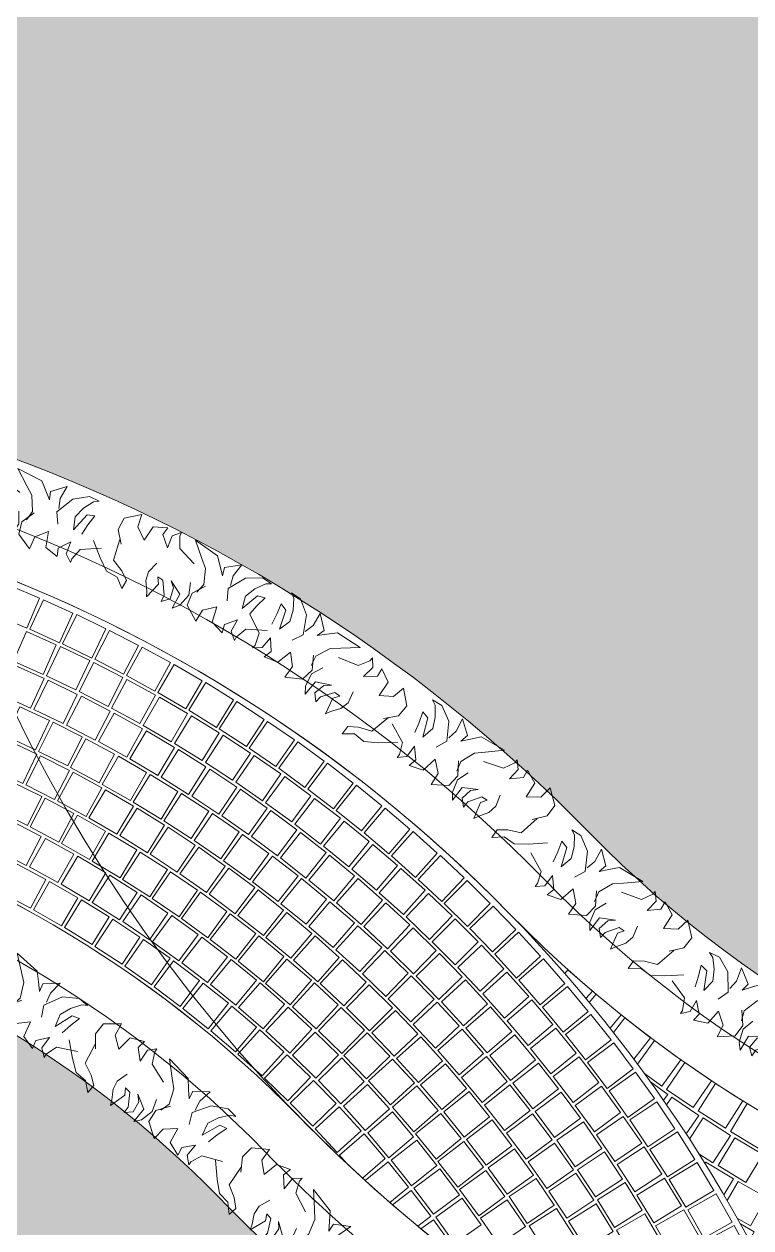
# Model space of a CAD drawing. Header units: millimetres. Extents: x -225363 to 347188, y -782467 to 813415.
# Drawn here: x 28454 to 30691, y 20206 to 23910 of the extents above; entities that cross this region are included whole.
import ezdxf

# ---------------------------------------------------------------- set-up
doc = ezdxf.new("R2010")
doc.units = ezdxf.units.MM
doc.layers.add('Xref SCN', color=8, linetype='Continuous', lineweight=0)
pattern_1 = [(196.9999999999999, (-1424125.796704574, -442865.0747459244), (-126.4792462612767, -237.8728657606396), [95.24999999999993, -285.7499999999997]), (286.9999999999999, (-1424185.264921013, -442833.454934359), (237.8728657606396, -126.4792462612767), [95.24999999999993, -285.7499999999997])]

# ---------------------------------------------------------------- blocks, each defined once
blk = doc.blocks.new('A$Cf999fc33')
at = {"layer": 'Xref SCN', "ltscale": 100}
for points in [[(73.84272275096737, 192.008942775894), (72.93718290980905, 226.0811261450872), (69.76450756634586, 260.7363810978131), (91.2697194244247, 250.3713942577597), (102.2144919480197, 189.5463547789259), (118.9281153751072, 226.3384435711778), (111.2211690265685, 262.1598416908528), (95.54667300335132, 295.1961835560505), (81.42593923630193, 306.0790911481017), (114.3319794384297, 302.4503599841264), (153.8439736538567, 268.1175732889678), (175.0234313544352, 209.4945184811368), (152.6745445868, 178.9859154444421)], [(175.6716537694447, 221.4132675771834), (187.7858553600963, 249.7198859428754), (189.2126018530689, 292.8606113221613), (224.7082458152436, 252.3094897029805), (213.7601873916574, 228.5371423423057), (237.7279872468207, 246.543924699421), (264.545994187938, 266.2347709755995), (347.394166277023, 259.4300785681698), (296.0904387286864, 229.1169280259055), (267.5883678684477, 212.2762888357393), (240.0569876809604, 171.0150798699469), (241.5455991055351, 139.2100320032914)], [(303.2794643251691, 200.6800079972018), (368.0557032255456, 208.1915018513682), (392.6717254957184, 238.1170333045884), (395.5870834132656, 249.4527108171606), (410.7436586844269, 223.8008470429922), (398.5643062624149, 185.8426150837331), (435.6169983805157, 207.7354460309143), (437.4965147939511, 233.8400797256036), (474.2234527547844, 207.474842704949), (468.7803560087923, 158.1157824016409), (509.7842475485522, 176.5753346793354), (524.230735473102, 213.9504950550618), (559.1433078518603, 171.1322379333433), (551.4982264349237, 132.0078628070769), (514.963455068646, 102.7305537688662)], [(-0.002058159559965134, 186.8297352558002), (53.11274907086045, 148.9985190596199), (60.23662383598275, 110.9099854374072), (57.32126591843553, 99.57430792483501), (82.97312969248742, 114.7308831959381), (90.61821110942401, 153.8552583222045), (112.5110420566052, 116.8025662039872), (101.5629836332519, 93.03021884331247), (146.4529237628449, 98.4048788578948), (165.4988335240632, 144.2655096602393), (192.5090070597362, 108.3138098775526), (187.1310611451045, 68.60636316775344), (238.3696378620807, 89.26790011645062), (250.5489902840927, 127.2261320757098), (232.672509589931, 170.4971591179492)], [(393.6391302684788, 129.0990766893956), (396.2287340285257, 92.17668623419013), (384.6976040215231, 66.13720337097766), (361.8307965018321, 43.01307842531241), (350.9478889098391, 28.89234465820482), (347.9055152290966, 82.8508267980651), (363.9057654098142, 98.07255290064495), (345.1856098060962, 100.4699900661362), (312.6020378614776, 67.75940235843882), (307.3543936100323, 47.35518283577403), (291.6147467554547, 70.73991110740462), (304.895091512939, 103.5808004781138), (324.8465411150828, 115.3692479112069), (277.624314651126, 100.9260458865901), (267.6469469002914, 52.73312875028932), (256.4415710505564, 74.95171385491267), (255.0181104575749, 116.4083753151353), (275.6829333060887, 149.7671854379005)], [(526.9473549963441, 111.7339449474239), (501.5528086482082, 50.58643721102271), (460.6140679400414, 41.77849852695363), (430.4279331606813, 27.7880664227996), (425.6982096612919, -0.0006311908946372569), (459.3176231100224, 17.94100033480208), (496.1748627335764, 10.87899050128181), (537.1787542733364, 29.33854277891805), (587.8994102382567, 57.38455781870289)]]:
    blk.add_lwpolyline(points, dxfattribs=at)
blk = doc.blocks.new('A$C7fcd5ad9')
at = {"layer": 'Xref SCN', "ltscale": 3}
for points in [[(2164.813641954679, 1868.875331686926), (2174.862341520144, 1880.376993794402), (2250.169488120591, 1814.583121200383), (2230.383498079143, 1791.936233368178)], [(2240.600250375224, 1779.626263107173), (2261.468418846373, 1805.00577342714), (2338.710114768939, 1741.494196442945), (2304.765547344694, 1700.211392902187)], [(2315.223460485693, 1686.911074160074), (2350.290499281138, 1732.259147961217), (2429.397602746962, 1671.086718049715), (2378.080614927225, 1604.724497832649)], [(2388.908702840097, 1590.161893481156), (2441.249075033469, 1662.202235478675), (2522.150774470996, 1603.423710249423), (2463.372249241685, 1522.522010811954), (2410.215382357128, 1561.142735259084)], [(2429.019982266705, 1535.119713927677), (2481.764906550059, 1496.798283299373), (2468.725083228899, 1478.850506233983)], [(2478.482017323608, 1464.737988624489), (2494.823863965692, 1488.671278930153), (2577.408524895087, 1432.281796052761), (2538.497877586866, 1375.295591347211)], [(2548.900418571662, 1359.309039794549), (2590.699376939097, 1424.539844055078), (2674.896473028464, 1370.587559486681), (2620.944188460009, 1286.390463397489), (2577.866237778682, 1313.99419276265)], [(2596.514220374869, 1284.173659572727), (2599.195206251228, 1288.619575414399), (2684.830109276343, 1236.979829250486), (2654.880998287117, 1187.314805586007)], [(2665.103474244708, 1169.765970582783), (2698.541184637928, 1228.976476313255), (2785.615792349912, 1179.803183848679), (2736.442499885103, 1092.728576136695), (2696.014159695245, 1115.559509841143)], [(2705.436981162522, 1098.679841606703), (2748.342638506321, 1074.306035899208), (2733.276177618187, 1047.78426839161)]]:
    blk.add_lwpolyline(points, dxfattribs=at)
for points in [[(2560.554597484181, 1455.941863166227), (2477.930720052682, 1512.27386897261), (2534.262725859182, 1594.897746404225), (2616.886603290681, 1538.565740597842)], [(2659.68522619945, 1392.298769896268), (2575.413130334113, 1446.133831505373), (2629.248191943159, 1530.405927370768), (2713.520287808497, 1476.570865761663)], [(2760.675400049193, 1331.649700189999), (2674.830520689022, 1382.93962793058), (2726.120448429836, 1468.784507290751), (2811.965327790007, 1417.49457955017)], [(2722.676485744771, 1226.030631839472), (2636.9388578285, 1277.499643480405), (2688.407869469374, 1363.237271396618), (2774.145497385645, 1311.768259755685)]]:
    blk.add_lwpolyline(points, close=True, dxfattribs=at)
blk.add_circle((4737.074932788732, 4737.070357808436), 4737.073147369903, dxfattribs=at)
blk = doc.blocks.new('A$C51a07449')
at = {"layer": 'Xref SCN', "ltscale": 3}
for points in [[(6421.118881591829, 4142.809253114334), (6513.142066328321, 4103.671886430588), (6474.0046996444, 4011.648701694037), (6381.981514907908, 4050.786068377784)], [(6524.699085465865, 4099.408053998253), (6615.709682534449, 4057.970495898917), (6574.272124435054, 3966.959898830508), (6483.261527366471, 4008.397456929844)], [(6627.155901325634, 4053.417581036687), (6717.096426482312, 4009.706004371576), (6673.384849817259, 3919.765479214955), (6583.444324660581, 3963.477055880066)], [(6472.959288138663, 4001.472105387715), (6564.313833902823, 3960.798441080085), (6523.640169595135, 3869.443895315868), (6432.285623830976, 3910.117559623497)], [(6728.424615249969, 4004.866882797854), (6817.238260131329, 3958.908896735753), (6771.280274068937, 3870.095251854451), (6682.466629187576, 3916.053237916552)], [(6577.113866225351, 3954.897545354615), (6667.372394660488, 3911.846435673768), (6624.321284979582, 3821.587907238805), (6534.062756544445, 3864.639016919653)], [(6828.4412637481, 3953.786624943546), (6916.071931752609, 3905.611257533426), (6867.896564342314, 3817.980589529092), (6780.265896337805, 3866.155956939212)], [(6435.62126300158, 3898.281855884008), (6526.609688773518, 3856.795636779862), (6485.123469669372, 3765.807211008039), (6394.135043897433, 3807.293430112186)], [(6680.013573288918, 3905.612496253394), (6769.114225707948, 3860.213446279464), (6723.715175733902, 3771.112793860666), (6634.614523314871, 3816.511843834596)], [(6927.142674162053, 3900.209070859361), (7013.535015881294, 3849.846750695782), (6963.172695717774, 3763.454408976599), (6876.780353998533, 3813.816729140177)], [(6781.587887010537, 3853.650735594914), (6869.469598276541, 3805.934859568952), (6821.753722250462, 3718.053148302832), (6733.872010984458, 3765.769024328794)], [(6539.233194011264, 3851.721850431466), (6629.080016324297, 3807.817995017336), (6585.176160910167, 3717.971172704187), (6495.329338597134, 3761.875028118317)], [(7024.466504565207, 3844.168061276898), (7109.565952744568, 3791.650598280772), (7057.048489748267, 3706.551150101353), (6971.949041568907, 3759.068613097479)], [(6641.563368326053, 3802.40854816942), (6730.204362661345, 3756.118439903599), (6683.914254395291, 3667.477445568424), (6595.273260059999, 3713.767553834245)], [(6881.767193428474, 3799.047875374265), (6968.369733806932, 3749.047875374265), (6918.369733806932, 3662.445334995922), (6831.767193428474, 3712.445334995922)], [(7120.351283139782, 3785.698992898862), (7204.104087144136, 3731.059558225446), (7149.464652470546, 3647.306754221267), (7065.711848466191, 3701.946188894683)], [(6452.416924552293, 3770.043747789401), (6543.015607251087, 3727.71315963805), (6500.685019099852, 3637.114476939256), (6410.086336401058, 3679.445065090607)], [(6742.538638047408, 3750.377199349983), (6829.910441838438, 3701.733927437803), (6781.267169926316, 3614.362123646948), (6693.895366135286, 3663.005395559128)], [(6980.482834650902, 3741.841337664519), (7065.746851086384, 3689.591481192969), (7013.496994614834, 3604.327464757604), (6928.232978179352, 3656.577321229153)], [(6554.758255460998, 3722.029944342736), (6644.166882575722, 3677.240465695912), (6599.377403928665, 3587.831838581187), (6509.968776813941, 3632.621317228011)], [(7214.7364470053, 3724.838796042081), (7297.089706768049, 3668.111901129421), (7240.362811855273, 3585.758641366672), (7158.009552092524, 3642.485536279331)], [(6655.749913498061, 3671.23862283607), (6743.901764960494, 3624.023677281337), (6696.686819405528, 3535.871825818904), (6608.534967943095, 3583.086771373637)], [(6842.086823793128, 3695.664997145534), (6928.126981719164, 3644.703332886391), (6877.165317459963, 3558.663174960413), (6791.125159533927, 3609.624839219556)], [(7077.667155908188, 3682.070328969043), (7161.534212702652, 3627.606425467529), (7107.070309201023, 3543.739368673065), (7023.203252406558, 3598.203272174578)], [(6414.370399035746, 3667.053676735901), (6504.55365167628, 3623.845101855695), (6461.3450767959, 3533.661849215219), (6371.161824155366, 3576.870424095425)], [(6940.136766291922, 3638.311051062774), (7024.783774922602, 3585.067422994587), (6971.540146854473, 3500.420414363849), (6886.893138223793, 3553.664042432036)], [(7307.562380468473, 3661.625911311363), (7388.464079906, 3602.84738608211), (7329.685554676689, 3521.945686644642), (7248.783855239162, 3580.724211873894)], [(6516.110115208896, 3619.043691843981), (6605.051752537955, 3573.333899138088), (6559.341959832003, 3484.392261808971), (6470.400322502945, 3530.102054514864)], [(6755.316534904297, 3617.707685657078), (6842.145828499459, 3568.102506756142), (6792.540649598464, 3481.273213161156), (6705.711356003303, 3530.878392062092)], [(7173.253551920876, 3619.77581335156), (7255.666170783108, 3563.135189659079), (7199.025547090452, 3480.722570796905), (7116.61292822822, 3537.363194489386)], [(7398.770452680765, 3596.100265319459), (7478.169492545538, 3535.307235549961), (7417.376462775981, 3455.908195685246), (7337.977422911208, 3516.701225454744)], [(6616.469647143502, 3568.211685724265), (6704.100315148011, 3520.036318314087), (6655.924947737716, 3432.405650309694), (6568.294279733207, 3480.581017719873)], [(6853.38381933514, 3561.477079597127), (6938.825759789674, 3509.518684593611), (6886.8673647861, 3424.07674413902), (6801.425424331566, 3476.035139142536)], [(7036.618377250852, 3578.356358985708), (7119.811729010427, 3522.86882684537), (7064.324196870206, 3439.675475085911), (6981.130845110631, 3495.163007226249)], [(6429.908997604623, 3537.973965403449), (6519.648840473732, 3493.851855279121), (6475.526730349287, 3404.112012410013), (6385.786887480179, 3448.234122534341)], [(7267.176512547536, 3555.000484361313), (7348.078211985063, 3496.221959132061), (7289.299686755752, 3415.320259694592), (7208.397987318225, 3474.098784923845)], [(7488.303054668475, 3528.303245468822), (7566.149284825195, 3465.534109339758), (7503.380148696247, 3387.687879183155), (7425.533918539528, 3450.457015312219)], [(6530.252894481644, 3488.448819894227), (6618.696187581634, 3441.782087571686), (6572.029455258977, 3353.338794471929), (6483.586162158987, 3400.00552679447)], [(6715.370737495599, 3514.59729564609), (6801.622104416369, 3463.993919233966), (6751.01872800407, 3377.742552313255), (6664.767361083301, 3428.345928725379)], [(6949.878585307626, 3502.588766041852), (7033.869412644068, 3448.315928237222), (6979.596574839437, 3364.325100901013), (6895.605747502996, 3418.597938705643)], [(7131.462689455366, 3515.843777869944), (7213.142915874021, 3458.152005387179), (7155.451143391198, 3376.471778968582), (7073.770916972542, 3434.163551451347)], [(7359.371667682892, 3487.788735773298), (7438.70700171194, 3426.912592872395), (7377.830858811038, 3347.577258843346), (7298.495524781989, 3408.453401744249)], [(6812.736266170163, 3458.242328497989), (6897.541075785877, 3405.250402074715), (6844.54914936237, 3320.445592459117), (6759.744339746656, 3373.437518882391)], [(7224.60190606839, 3450.817993107426), (7304.710620292462, 3390.963219652302), (7244.855846837396, 3310.854505428288), (7164.747132613324, 3370.709278883412)], [(7576.103635721607, 3458.277673810488), (7652.347886822652, 3393.572077653545), (7587.642290665535, 3317.327826552442), (7511.39803956449, 3382.033422709384)], [(6429.192190359812, 3416.684979117883), (6517.95076926006, 3370.620734072814), (6471.886524214875, 3281.86215517245), (6383.127945314627, 3327.926400217519)], [(6629.141627827426, 3436.078445678519), (6716.21623553941, 3386.905153214), (6667.042943074601, 3299.830545502075), (6579.968335362617, 3349.003837966593)], [(7044.728824811522, 3441.086689657648), (7127.205861926544, 3384.539909477404), (7070.659081746358, 3302.062872362556), (6988.182044631336, 3358.6096525428)], [(7449.775831372943, 3418.186631162651), (7527.490427518496, 3355.254592057667), (7464.558388413396, 3277.539995911997), (7386.843792267842, 3340.472035016981)], [(6726.494542571949, 3380.905556784652), (6812.129445597297, 3329.265810620796), (6760.489699433325, 3243.630907595681), (6674.854796407977, 3295.270653759537)], [(6908.490310456371, 3399.19072818826), (6991.782434527297, 3343.851573263935), (6936.443279602798, 3260.559449192951), (6853.151155531872, 3315.898604117276)], [(7137.863757043146, 3377.016745598812), (7218.765456480673, 3318.23822036956), (7159.986931251362, 3237.336520932091), (7079.085231813835, 3296.115046161343)], [(7315.969449094031, 3383.325486584275), (7394.449387621833, 3321.350497688225), (7332.474398725666, 3242.870559160423), (7253.994460197864, 3304.845548056473)], [(7662.116739111021, 3386.067779996258), (7736.710853653494, 3319.466593252786), (7670.109666910022, 3244.872478710429), (7595.515552367549, 3311.473665453901)], [(6530.650619058404, 3364.805923264299), (6617.991439120146, 3316.107040823845), (6569.292556679808, 3228.76622076222), (6481.951736618066, 3277.465103202674)], [(7002.558204230852, 3337.488541378407), (7084.272694064537, 3279.845309761469), (7026.629462447483, 3198.130819928017), (6944.914972613798, 3255.774051544955)], [(7538.327045119135, 3346.241872335144), (7614.367641679011, 3281.297067502164), (7549.422836845974, 3205.256470942229), (7473.382240286097, 3270.201275775209)], [(6630.511652099667, 3309.914910609892), (6716.356531459838, 3258.624982869311), (6665.066603719024, 3172.78010350914), (6579.221724358853, 3224.070031249721)], [(6822.232236282201, 3322.975153012143), (6906.35758956545, 3268.91107126663), (6852.293507819762, 3184.785717983556), (6768.168154536514, 3238.849799729069)], [(7229.213881226256, 3310.426745258679), (7308.479871106334, 3249.460337718716), (7247.51346356608, 3170.194347838697), (7168.247473686002, 3231.16075537866)], [(7405.500006967457, 3313.414503454522), (7482.295070582768, 3249.363600226585), (7418.244167354656, 3172.568536611332), (7341.449103739345, 3236.619439839269)], [(7746.288037117105, 3311.719173342746), (7819.18489985913, 3243.264462749881), (7750.730189266149, 3170.367600007856), (7677.833326524124, 3238.822310600721)], [(6443.627240551636, 3285.635481295292), (6531.841932124225, 3238.538048342452), (6484.744499171153, 3150.323356769863), (6396.529807598563, 3197.420789722702)], [(6916.276623921702, 3262.334483229381), (6998.823813617928, 3205.890161342744), (6942.379491731292, 3123.342971646518), (6859.832302035065, 3179.787293533154)], [(7094.866596180014, 3273.183881577745), (7174.939733274747, 3213.281521726167), (7115.037373423111, 3133.208384631376), (7034.964236328378, 3193.110744482954)], [(7624.964620343409, 3272.003766634851), (7699.279102890985, 3205.09070599894), (7632.366042254958, 3130.776223451248), (7558.051559707383, 3197.689284087159)], [(6543.517899048747, 3232.072450182633), (6630.247863825178, 3182.293808077287), (6580.469221719773, 3095.563843300682), (6493.739256943343, 3145.342485406029)], [(6728.685900334269, 3252.061076045095), (6812.957996199606, 3198.226014436048), (6759.122934590559, 3113.953918570711), (6674.850838725222, 3167.788980179757)], [(7318.711028473685, 3241.36638059112), (7396.282157544279, 3178.257586158521), (7333.17336311168, 3100.686457088159), (7255.602234041085, 3163.795251520758)], [(7493.129581242334, 3241.135017653403), (7568.184875115054, 3175.053985112521), (7502.103842574172, 3099.998691239802), (7427.048548701452, 3166.079723780684)], [(7828.564365343889, 3235.278814023535), (7899.717933064792, 3165.013817043626), (7829.452936084708, 3093.860249322781), (7758.299368363805, 3164.12524630269)], [(6825.085484514013, 3191.296206587169), (6907.709361945512, 3134.964200780843), (6851.377356139012, 3052.340323349286), (6768.753478707513, 3108.672329155612)], [(7008.551001538988, 3199.033006836369), (7089.452700976515, 3140.254481607117), (7030.674175747205, 3059.352782169648), (6949.772476309678, 3118.1313073989)], [(7185.343506996287, 3206.326891625591), (7263.712852728786, 3144.21211359778), (7201.598074700916, 3065.842767865222), (7123.228728968417, 3127.957545893034)], [(7709.629179978976, 3195.52319315105), (7782.166617080336, 3126.687735581654), (7713.331159510883, 3054.150298480468), (7640.793722409522, 3122.985756049864)], [(6641.720209440915, 3175.473437907058), (6726.883979396662, 3123.060345202102), (6674.470886691706, 3037.896575246239), (6589.307116735959, 3090.309667951195)], [(7406.288412661292, 3169.887187028246), (7482.106794438558, 3104.683099850488), (7416.902707260568, 3028.864718073339), (7341.084325483302, 3094.068805251096)], [(7578.795532338088, 3166.538696174917), (7652.057405264582, 3098.47477052192), (7583.993479611585, 3025.212897595426), (7510.731606685091, 3093.276823248423)], [(7908.893756298814, 3156.79498340789), (7978.259086880134, 3084.764080919151), (7906.228184391279, 3015.398750337947), (7836.862853809958, 3087.429652826686)], [(6738.141927389661, 3115.891609597194), (6821.659505673451, 3060.893299462972), (6766.661195539171, 2977.37572117924), (6683.14361725538, 3032.374031313462)], [(6919.624113955535, 3127.674695023859), (7000.525813393062, 3068.896169794607), (6941.747288163751, 2987.994470357138), (6860.845588726224, 3046.772995586391)], [(7098.980108828051, 3133.122353425133), (7178.170333420392, 3072.057565461553), (7117.105545456754, 2992.867340869387), (7037.915320864413, 3053.932128832967)], [(7273.918385506142, 3136.969704591669), (7350.522829818074, 3072.69094362302), (7286.244068849366, 2996.086499311146), (7209.639624537434, 3060.365260279796)], [(7792.262699165847, 3116.852567848517), (7862.973377284594, 3046.141889729828), (7792.262699165847, 2975.431211611256), (7721.5520210471, 3046.141889729945)], [(7491.880680262111, 3096.042505023186), (7565.889736228157, 3028.791782833752), (7498.639014038723, 2954.782726867707), (7424.629958072677, 3022.03344905714)], [(7662.436624316033, 3089.678862138942), (7733.852707070298, 3019.680696991098), (7663.854541922454, 2948.264614237065), (7592.438459168188, 3018.26277938491)], [(7987.225472217426, 3076.317253565474), (8054.758753029397, 3002.5659418297), (7981.007441293448, 2935.032661017671), (7913.474160481477, 3008.783972753445)], [(6832.692481119651, 3053.382932228968), (6914.485417196527, 2995.851066207106), (6856.953551174607, 2914.058130130521), (6775.160615097731, 2971.589996152383)], [(7012.217163781635, 3061.253491224372), (7091.324267247459, 3000.081061312871), (7030.151837335899, 2920.973957847338), (6951.044733870076, 2982.146387758839)], [(7187.490190511802, 3064.65628067014), (7264.904351575766, 3001.355035289249), (7201.603106194874, 2923.940874225402), (7124.188945130911, 2987.242119606293)], [(7360.522163683781, 3065.166403124051), (7435.301972733578, 2998.773781858792), (7368.909351468319, 2923.993972808996), (7294.129542418523, 2990.386594074254)], [(7575.423959119013, 3019.887440244958), (7647.568460942945, 2950.640268052986), (7578.32128875074, 2878.495766229171), (7506.176786926808, 2947.742938421143)], [(7743.993068651529, 3010.610456674884), (7813.512311419006, 2938.728088287055), (7741.629943031119, 2869.208845519635), (7672.110700263642, 2941.091213907464)], [(7872.808545017615, 3036.045807644201), (7941.644002587069, 2963.508370542957), (7869.106565485708, 2894.67291297362), (7800.271107916255, 2967.210350074864)], [(6925.283056495246, 2988.006122054474), (7005.274519837461, 2927.994741530681), (6945.263139313553, 2848.003278188466), (6865.271675971337, 2908.014658712258)], [(7102.78175067273, 2992.092051161919), (7180.023446595296, 2928.580474177666), (7116.511869610986, 2851.338778255275), (7039.270173688419, 2914.850355239527)], [(7274.009056498529, 2993.690630482335), (7349.584013934014, 2928.204557087796), (7284.097940539243, 2852.629599652428), (7208.522983103758, 2918.115673046967)], [(7445.087310508359, 2990.972977277357), (7517.984173250385, 2922.518266684434), (7449.529462657403, 2849.62140394235), (7376.632599915378, 2918.076114535274)], [(8063.510037108557, 2993.896455955342), (8129.16861268389, 2918.471317881718), (8053.743474610383, 2852.812742306502), (7988.08489903505, 2928.237880380126)], [(7656.855906105833, 2941.478822456964), (7727.082016856642, 2870.286875097547), (7655.890069497051, 2800.060764346912), (7585.663958746241, 2871.252711706329)], [(7823.40656697331, 2929.389999648265), (7890.979275843594, 2855.674811146047), (7817.26408734126, 2788.102102275763), (7749.691378470976, 2861.817290777981)], [(7951.211515435018, 2953.158293455141), (8018.124576070812, 2878.84381090739), (7943.810093523003, 2811.930750271538), (7876.897032887209, 2886.245232819289)], [(7015.826680446276, 2919.822589447722), (7093.941532703349, 2857.388064889179), (7031.507008144865, 2779.273212632164), (6953.392155887792, 2841.707737190707)], [(7191.236807058332, 2920.252283691836), (7266.543953658547, 2854.458411097876), (7200.750081064412, 2779.151264497603), (7125.442934464198, 2844.945137091563)], [(7358.466140759643, 2920.283283463796), (7432.140254547354, 2852.665793436405), (7364.522764519788, 2778.991679648869), (7290.848650732078, 2846.60916967626)], [(7527.54788462189, 2914.44728085323), (7598.504958275473, 2843.983859856904), (7528.04153727903, 2773.026786203322), (7457.084463625448, 2843.490207199648)], [(8137.699268006021, 2909.584649319761), (8201.441666980973, 2832.533325042168), (8124.390342703322, 2768.790926067391), (8060.647943728371, 2845.842250344984)], [(7736.115753652295, 2860.875163108285), (7804.371067974018, 2787.791566680477), (7731.287471546093, 2719.536252358637), (7663.03215722437, 2792.619848786446)], [(8027.417876937892, 2868.246832243225), (8092.36268177093, 2792.206235683232), (8016.322085211053, 2727.261430850311), (7951.377280378016, 2803.302027410304)], [(7104.238302665763, 2848.896381220489), (7180.403168243356, 2784.097359225212), (7115.604146248195, 2707.932493647619), (7039.439280670602, 2772.731515642896)], [(7277.503153682454, 2845.798495135736), (7350.80834086542, 2777.781221358629), (7282.791067088256, 2704.476034175721), (7209.485879905289, 2772.493307952827)], [(7440.792558886344, 2844.494111699925), (7512.505739362212, 2774.800354834413), (7442.811982496409, 2703.087174358603), (7371.09880202054, 2772.780931224115)], [(7607.839585748967, 2835.648986287881), (7676.801540122367, 2763.231800144131), (7604.384353978559, 2694.269845770672), (7535.422399605159, 2766.687031914422)], [(7900.62035273551, 2846.075549259607), (7966.198225224391, 2770.580233909364), (7890.702909874031, 2705.0023614206), (7825.125037385151, 2780.497676770843)], [(8209.746305401903, 2823.435086802987), (8271.532266710885, 2744.806243589323), (8192.903423496988, 2683.02028228034), (8131.117462188005, 2761.649125494005)], [(8101.375401493628, 2781.369618082594), (8164.307440598495, 2703.655021936866), (8086.592844452709, 2640.72298283194), (8023.660805347841, 2718.437578977668)], [(7190.43487549806, 2775.29412046069), (7264.578210482141, 2708.191468669334), (7197.475558690727, 2634.048133685312), (7123.332223706646, 2701.150785476668)], [(7361.503570482368, 2768.797331717738), (7432.741180177312, 2698.617541429296), (7362.56138988887, 2627.379931734235), (7291.323780193925, 2697.559722022677)], [(7520.92116427049, 2766.384929926076), (7590.614921136061, 2694.671749450208), (7518.90174065996, 2624.977992584754), (7449.207983794389, 2696.691173060623)], [(7685.899804836605, 2754.63953812106), (7752.812865472399, 2680.32505557331), (7678.49838292459, 2613.411994937458), (7611.585322288796, 2687.726477485208)], [(7813.144355089869, 2778.136611670081), (7879.377938309452, 2703.215903892473), (7804.457230531611, 2636.982320673007), (7738.223647312028, 2711.903028450615)], [(7975.579231796088, 2760.726660542306), (8039.11539137247, 2683.505184084817), (7961.893914914923, 2619.969024508377), (7898.35775533854, 2697.190500965866)], [(8279.605642842362, 2735.502182315104), (8339.396141148172, 2655.345483827987), (8259.239442661172, 2595.554985522293), (8199.448944355361, 2675.71168400941)], [(7274.335431949235, 2699.084943951922), (7346.387591309147, 2629.741693872726), (7277.044341229834, 2557.689534512698), (7204.992181869922, 2627.032784591895)], [(7443.162865708349, 2689.317719907616), (7512.269130606903, 2617.038233524829), (7439.989644224057, 2547.931968626217), (7370.883379325503, 2620.211455009005)], [(7598.786602872424, 2686.019445111393), (7666.404092899989, 2612.345331323799), (7592.729979112279, 2544.727841296466), (7525.112489084713, 2618.40195508406)], [(7761.667672874173, 2671.482105083589), (7826.479662980419, 2595.32827432995), (7750.325832226546, 2530.516284223704), (7685.513842120301, 2606.670114977343)], [(7887.884228789248, 2693.32491075038), (7952.046654924517, 2616.623000262771), (7875.344744436909, 2552.460574127617), (7811.182318301639, 2629.162484615226)], [(8048.229621870909, 2673.404342792055), (8109.678651466267, 2594.5119048669), (8030.786213540938, 2533.062875271484), (7969.337183945579, 2611.955313196639)], [(8173.033402308356, 2692.586192276154), (8233.909545209259, 2613.250858246989), (8154.57421118021, 2552.374715346203), (8093.698068279307, 2631.710049375368)], [(8347.23315567337, 2645.841476163303), (8404.990426015574, 2564.20755109156), (8323.356500943657, 2506.450280749414), (8265.599230601452, 2588.084205821157)], [(7355.861161741428, 2620.34043723077), (7425.754464750178, 2548.821725032292), (7354.235752551816, 2478.928422023659), (7284.342449543066, 2550.447134222137)], [(7522.407943231519, 2607.430804722128), (7589.321003867313, 2533.116322174377), (7515.006521319505, 2466.203261538525), (7448.093460683711, 2540.517744086275)], [(7674.325366523815, 2603.463204497995), (7739.811439918121, 2527.888247062569), (7664.236482482636, 2462.402173668088), (7598.75040908833, 2537.977131103515)], [(7960.279601055896, 2606.503350018698), (8022.322989699896, 2528.077474661288), (7943.897114342311, 2466.034086017346), (7881.853725698311, 2544.459961374756)], [(8242.34276856808, 2601.95740254916), (8301.12129379739, 2521.055703111633), (8220.219594359864, 2462.277177882439), (8161.441069130553, 2543.178877319966)], [(7835.084108356852, 2586.241530840343), (7897.744489493314, 2508.307734347181), (7819.810692999978, 2445.647353210778), (7757.150311863516, 2523.581149703939)], [(8118.519590835087, 2584.171015955682), (8177.837565307971, 2503.66401064297), (8097.330559995025, 2444.346036170085), (8038.012585522141, 2524.853041482798)], [(7434.93548534275, 2539.134567344678), (7502.604279150488, 2465.507572671515), (7428.977284477325, 2397.838778863777), (7361.308490669588, 2471.46577353694)], [(7599.167867975542, 2523.20988604048), (7663.827828097157, 2446.926928854256), (7587.544870910933, 2382.266968732758), (7522.884910789318, 2458.549925918982)], [(8412.586128907744, 2554.509599971294), (8468.273690556642, 2471.450010051718), (8385.214100637008, 2415.762448402995), (8329.52653898811, 2498.822038322571)], [(7747.475844725268, 2518.783542139863), (7810.777090106159, 2441.369381075958), (7733.362929042196, 2378.068135695125), (7670.061683661304, 2455.48229675903)], [(7906.091863356996, 2498.984283427009), (7966.55177484313, 2419.331291624578), (7886.898783040699, 2358.871380138444), (7826.438871554565, 2438.524371940875)], [(8030.276447749697, 2517.736718977394), (8090.154499800643, 2437.645403077477), (8010.063183900435, 2377.767351026589), (7950.185131849488, 2457.858666926506)], [(8186.398893845966, 2493.090466012247), (8243.543411380844, 2411.026441520895), (8161.479386889609, 2353.881923986133), (8104.33486935473, 2435.945948477485)], [(8309.255999094807, 2509.545361347031), (8365.896622787463, 2427.132742484799), (8283.48400392523, 2370.492118792376), (8226.843380232574, 2452.904737654608)], [(8475.623284207191, 2461.564240909705), (8529.205963704968, 2377.13144835952), (8444.773171154782, 2323.548768861743), (8391.190491657006, 2407.981561411929)], [(7673.373929411871, 2436.730352991319), (7735.72290959768, 2358.547204744478), (7657.539761350723, 2296.19822455867), (7595.190781164914, 2374.38137280551)], [(7818.178374897456, 2432.049523984257), (7879.243162861094, 2352.859299392032), (7800.052938268753, 2291.79451142851), (7738.988150305115, 2370.984736020735)], [(7974.635568163125, 2409.778403420467), (8032.847865178715, 2328.468327315757), (7951.537789074006, 2270.25603030005), (7893.325492058415, 2351.56610640476)], [(8097.822534600506, 2427.091258613218), (8155.49056681199, 2345.39426931215), (8073.793577511096, 2287.726237100724), (8016.125545299612, 2369.423226401792)], [(8373.72723490349, 2415.413403266808), (8428.191138404887, 2331.546346472285), (8344.32408161019, 2277.08244297083), (8289.860178108793, 2360.949499765353)], [(8251.81900925911, 2400.22779937688), (8306.74922167603, 2316.665416908159), (8223.186839207308, 2261.735204491473), (8168.256626790389, 2345.297586960194)], [(7744.959703065222, 2348.06961646874), (7804.941892534029, 2268.056261667632), (7724.928537732689, 2208.074072198942), (7664.946348263882, 2288.08742700005)], [(7886.375291042961, 2343.331891540496), (7945.153816272272, 2262.430192102969), (7864.252116834745, 2203.651666873775), (7805.473591605434, 2284.553366311302)], [(8162.867456187261, 2334.634611965739), (8218.282434512395, 2251.392914618715), (8135.040737165371, 2195.977936293581), (8079.625758840237, 2279.219633640605)], [(8536.304805953288, 2367.064105259487), (8587.748759331414, 2281.31143964018), (8501.996093712049, 2229.867486262112), (8450.552140333923, 2315.62015188142)], [(8040.661774456035, 2318.693450882449), (8096.58106480306, 2235.789693626924), (8013.677307547536, 2179.8704032799), (7957.758017200511, 2262.774160535424)], [(8314.733173311688, 2305.649396361958), (8367.409815265331, 2220.648388176807), (8282.408807080239, 2167.971746223222), (8229.732165126596, 2252.972754408373)], [(8435.712290629046, 2319.626041650481), (8487.962147100596, 2234.362025215058), (8402.698130665114, 2182.112168743566), (8350.448274193564, 2267.37618517899)], [(8594.592366395984, 2271.068881331652), (8643.865100550931, 2184.050505864725), (8556.846725083888, 2134.777771710011), (8507.57399092894, 2221.796147176938)], [(7813.861109973397, 2257.307039839681), (7871.422816541977, 2175.535101273214), (7789.650877975393, 2117.97339470475), (7732.089171406813, 2199.745333271218)], [(7952.01097077853, 2252.703004181967), (8008.455292665167, 2170.155814485683), (7925.908102968941, 2113.711492599105), (7869.463781082304, 2196.258682295389)], [(8104.118996986421, 2225.800451119023), (8157.701676484197, 2141.367658568779), (8073.268883934012, 2087.784979070944), (8019.686204436235, 2172.217771621188)], [(8225.36267355131, 2240.435773649602), (8278.483245256823, 2155.711486330722), (8193.758957937825, 2102.590914625442), (8140.638386232313, 2187.315201944322)], [(8375.096413551597, 2209.422863726388), (8425.481830599485, 2123.043990447652), (8339.102957320632, 2072.658573399764), (8288.717540272744, 2159.0374466785)], [(8495.168684810167, 2222.248924371088), (8545.168684810167, 2135.646383992629), (8458.566144431708, 2085.646383992746), (8408.566144431708, 2172.248924371204)], [(8650.449149863329, 2173.639201767219), (8697.519543079892, 2085.410079123743), (8609.2904204363, 2038.339685907296), (8562.220027219737, 2126.568808550772)]]:
    blk.add_lwpolyline(points, close=True, dxfattribs=at)
at = {"layer": 'Xref SCN'}
blk.add_lwpolyline([(1235.838112371741, 280.0013400133466, -0.1439956007932535), (1257.052164623048, 836.2943295043078, -0.5901614753436326), (7312.586132479832, 2507.23902341543, -0.5901614753436326)], format="xyb", dxfattribs=at)
at = {"layer": 'Xref SCN', "ltscale": 3}
for points in [[(7457.268647364806, 2365.337737186288), (7435.818008767441, 2390.162892067747), (7511.484125898685, 2455.543613372254), (7576.864847203251, 2379.877496241184), (7506.866679065395, 2319.394272093312)], [(7514.723953540437, 2312.235599021427), (7585.435179003747, 2369.646094772499), (7648.466413757298, 2292.011930608423), (7590.423177543562, 2244.886584608583)], [(7598.945621169871, 2237.483827348682), (7656.719180243788, 2281.522697628592), (7717.341721340315, 2201.993410501222), (7677.042444136925, 2171.274606439576)], [(7686.442375851097, 2163.498924280342), (7725.269170444924, 2191.25619885762), (7783.426073336508, 2109.906492981885), (7767.224946410861, 2098.324307709001)]]:
    blk.add_lwpolyline(points, dxfattribs=at)
blk.add_arc((4746.121039886726, 0.0002304508234374225), 4487.894847339194, 18.06211504758808, 70.59933062046605, dxfattribs=at)
blk = doc.blocks.new('Xref SCN')
at = {"layer": 'Xref SCN', "ltscale": 3}
h = blk.add_hatch(dxfattribs=at)
h.set_pattern_fill('CROSS', color=256, scale=30, angle=197)
h.set_pattern_definition(pattern_1)
edge = h.paths.add_edge_path()
edge.add_arc((2267.432492593316, -6082.955996482024), 1150.000000000537, 110.6378028022086, 180.3855560689939)
edge.add_line((1117.45852989766, -6090.69454436157), (1124.354477578541, -7115.455314012756))
edge.add_arc((2274.328440274171, -7107.716766132653), 1150.000000000515, 180.3855560690217, 270.3855560690193)
edge.add_line((2282.066988154227, -8257.690728828284), (21549.8991634509, -8127.551182389644))
edge.add_arc((21542.16480664337, -6977.572696246487), 1150.004495150925, 270.3853457486589, 360.4401760572534)
edge.add_line((22692.13536467512, -6968.737848909465), (22692.16932637642, -2095.908891016872))
edge.add_arc((21542.20329682976, -2104.748059039981), 1150.000000001153, 0.4403930512387025, 90.3855560690482)
edge.add_line((21534.46474894912, -954.7740963437154), (6081.87324634222, -1059.018761787764))
edge.add_arc((6089.608981841442, -2208.997088369517), 1150.00434486635, 90.38541449006392, 160.1331677440024)
edge.add_arc((-23.55194331795474, -0.0794007698373207), 5349.999797249518, 290.6378018122106, 340.13330833294367, ccw=False)
edge = h.paths.add_edge_path()
edge.add_arc((21542.20329682936, 18280.17292901865), 1150.000000000495, 0.4403363143794081, 104.369872908503, ccw=False)
edge.add_line((22692.16933512774, 18289.01095829364), (22692.16933512804, 2403.988085117999))
edge.add_arc((21542.20329682986, 2395.150055855041), 1150.0000000002, -89.61444393098418, 0.44033631378022164, ccw=False)
edge.add_line((21549.94184470984, 1245.176093159724), (6067.061946074886, 1140.931379739806))
edge.add_arc((6059.324010787664, 2290.90442000174), 1149.99907346562, 200.6377726041507, 270.38552585808895, ccw=False)
edge.add_arc((-23.55236299291664, -0.07936344246354565), 5350.000286126963, 20.63780260191557, 28.59528784446422)
edge.add_arc((5234.302447717453, 2862.395526084858), 636.558452985771, 160.1438003828004, 208.3076443223057, ccw=False)
edge.add_arc((7788.188339109593, 2340.315315806074), 3237.894847489657, 44.33072283090661, 166.8196660366165, ccw=False)
edge.add_arc((13743.18888037902, 8157.794208345327), 5087.073147143053, 224.3307228342767, 255.0649233926709)
edge.add_arc((13751.05389514806, 8258.775854639935), 5186.703216037286, 255.2684708845108, 275.8244798379233)
edge.add_arc((13743.18888017516, 8157.794208547473), 5087.073147375032, 276.0280273323885, 352.8040128533177)
edge.add_arc((13366.1299541812, 8136.436578901939), 5458.915630729331, 353.5221682628192, 372.9616768325129)
edge.add_arc((13743.18888038175, 8157.794208354395), 5087.073147139498, 13.67983223975764, 75.72664608736717)
edge.add_arc((16202.12696616123, 17226.11521777178), 4310.076534491913, 184.5428523497743, 253.7687722026763, ccw=False)
edge.add_arc((12055.19205003142, 16895.67084596019), 150.0000000842738, 104.41773841877719, 184.1801390410202, ccw=False)
edge.add_line((12017.84358862124, 17040.94676432099), (21256.79565814864, 19394.19379048572))
h = blk.add_hatch(dxfattribs=at)
h.set_pattern_fill('CROSS', color=256, scale=30, angle=197)
h.set_pattern_definition(pattern_1)
edge = h.paths.add_edge_path()
edge.add_line((10158.25248481041, 16567.29161360742), (1851.338825992003, 14451.44343979788))
edge.add_arc((2136.746464633302, 13337.42257832055), 1150.000000000654, 104.3698729064734, 180.3855560689439)
edge.add_line((986.7725019375212, 13329.684030442), (1035.38745512125, 6105.340234971274))
edge.add_arc((2185.361418233575, 6113.078783146311), 1150.000000419184, 180.385556083576, 250.133309335547)
edge.add_arc((-23.55210237688152, -0.07924422139149101), 5350.000000281268, 54.44102472604362, 70.1333093213699, ccw=False)
edge.add_arc((3168.419816109703, 4685.789284040571), 343.1811352010142, 256.3942929210485, 333.3422024317786)
edge.add_arc((7788.188339282695, 2340.315315693876), 4837.894847444187, 44.33072283415328, 153.0645302841241, ccw=False)
edge.add_arc((13743.18888039085, 8157.794208342014), 3487.073147149247, 224.3307228344502, 435.8787816870128)
edge.add_arc((16212.7306757724, 17236.67011801348), 5922.692247420785, 187.7158634724419, 254.1381202870174, ccw=False)
edge.add_arc((10541.85131194201, 16468.33828872615), 199.9999999717396, 187.6327112132098, 187.7158634946018, ccw=False)
edge.add_arc((10194.95235707314, 16421.8504936444), 150.0000000006549, 7.632711191249096, 104.1620853056079)
edge = h.paths.add_edge_path()
edge.add_arc((-13757.86462657561, 9268.2280887509), 1149.999999999663, 104.3599253580993, 180.4403363137304)
edge.add_line((-14907.83066487326, 9259.390059488946), (-14907.8306648724, 2149.033009727815))
edge.add_arc((-13757.86462657403, 2157.871038991669), 1150.000000000405, 180.4403363138248, 270.3855560690533)
edge.add_line((-13750.12607869329, 1007.897076296153), (-6128.956795133097, 1058.860412580692))
edge.add_arc((-6136.702427903992, 2208.823382532624), 1149.989055203435, 270.3859127362743, 340.1336659940865)
edge.add_arc((-23.55170312459495, -0.07963775157440978), 5350.000509182541, 110.6378053248454, 160.1333118404704, ccw=False)
edge.add_arc((-2314.536697075961, 6082.797508539655), 1150.000000000707, 290.637802811165, 360.3855560689717)
edge.add_line((-1164.562734380132, 6090.536056418754), (-1205.642104430852, 12195.0671255059))
edge.add_arc((-2355.616067125199, 12187.32857762662), 1149.999999999226, 0.3855560689807032, 104.3599253581076)
edge.add_line((-2640.83028798044, 13301.39897406491), (-14043.0788474308, 10382.29848518965))
edge = h.paths.add_edge_path()
edge.add_line((-13750.10342724499, -8364.829988773374), (-2217.808474847945, -8287.971851441147))
edge.add_arc((-2225.557910838118, -7138.009647688681), 1149.988314643846, 270.3861024765974, 360.3861024766013)
edge.add_line((-1075.595707085653, -7130.260211698432), (-1082.491659604668, -6105.498722913631))
edge.add_arc((-2232.46562271614, -6113.237271088072), 1150.000000418328, 0.3855560835465677, 70.13330933550203)
edge.add_arc((-23.55210179187861, -0.07924351755855241), 5350.000000579504, 200.6378028130497, 250.133309318957, ccw=False)
edge.add_arc((-6106.428854743411, -2291.063838795871), 1149.999999989781, 20.63780281546618, 90.38555606940805)
edge.add_line((-6114.167402631196, -1141.089876111026), (-13765.59325048783, -1192.053274140098))
edge.add_arc((-13757.84314828146, -2342.014767317753), 1149.987608574801, 90.38613590727235, 180.4409912858983)
edge.add_line((-14907.79669441492, -2350.865846952107), (-14907.83065611986, -7223.695345795784))
edge.add_arc((-13757.86462657333, -7214.856177773401), 1150.000000001009, 180.4403930512026, 270.3855560690091)
edge.add_arc((-13747.7709107266, -8714.815353055687), 349.9931368543271, 90.38184846327579, 90.38555671171002, ccw=False)
at = {"layer": 'Xref SCN'}
for points in [[(21170.1847479311, 19733.30822873339, -0.4875941573619264), (23042.16933512654, 18290.26668712336), (23042.16933512912, 2405.243813959489, -0.414213562373095), (21552.29705493523, 895.1840175571033), (6069.418408371319, 790.9393125653951, -0.314089156412974), (4655.583861107414, 1762.216598525896, 0.03477349207873731), (4366.191898389021, 2393.693428806455, -0.2077135846943199), (4299.119463875177, 3176.609414868028, -0.5901643176475091), (10354.67457345, 4847.532467465806, 0.134879567910843), (12521.72925028361, 3580.906797295342, 0.08986899184814741), (14241.27037145277, 3446.979328768932, 0.3479529645834747), (18442.67543641233, 7562.237232839005, 0.08480836681686449), (18345.36415298755, 9280.22227358488, 0.2777472678124035), (14905.52588359268, 12750.05233397336, -0.3120018823839892), (11556.62703941645, 16857.81678183379, -0.3638812203274946), (11931.18586707742, 17380.04927928782)], [(21207.30015749518, 19587.97256476774, -0.4875019784721183), (22892.16933512641, 18289.74870272412), (22892.16933512666, 2404.725829560644, -0.4143201802074302), (21551.2876791223, 1045.180621386884), (6068.408495958065, 940.9359127826465, -0.314089156412975), (4795.957940015767, 1815.085473779563, 0.03475754744985484), (4498.041270806105, 2465.218581607236, -0.2096378704288183), (4443.391879476985, 3134.958396474842, -0.5908386502020884), (10247.37685389192, 4742.712624985292, 0.134894463080216), (12483.3278857798, 3435.905368081167, 0.08989788781435676), (14256.75779502135, 3297.780739697047, 0.3480271492531981), (18591.61182336896, 7544.378434609236, 0.0849047449249453), (18491.33123301547, 9314.78519564433, 0.2776597883136725), (14944.84712587745, 12894.82929440993, -0.3118325523197416), (11706.1792139067, 16869.4022295381, -0.3636277596139125), (11968.30683619303, 17234.71503139227)], [(21256.79565814864, 19394.19379048572, -0.4873520527600381), (22692.16933512774, 18289.01095829364), (22692.16933512804, 2403.988085117999, -0.4144936240348549), (21549.94184470984, 1245.176093159724), (6067.061946074886, 1140.931379739806, -0.3140891564129623), (4983.123392572161, 1885.57727025187, 0.03473503885151173), (4673.867414378008, 2560.535894014829, -0.2133038789825034), (4635.588630265775, 3078.609375918943, -0.5919222941644434), (10104.3132278158, 4602.95283501142, 0.1349129633609273), (12432.12619613745, 3242.570119621272, 0.08993380364239148), (14277.40756280749, 3098.849298205922, 0.3481193584637186), (18790.19357843359, 7520.568359651308, 0.08502486124028798), (18685.9541003824, 9360.867433183088, 0.2775445301844274), (14997.39828809416, 13087.83193295179, -0.3115893886019098), (11905.59107926778, 16884.73697327681, -0.3627966146664886), (12017.84358862124, 17040.94676432099)], [(10109.05787998629, 16761.14702885534), (1801.843325295311, 14645.22221406942, 0.3444342271818743), (786.7770301632845, 13328.33819602855), (835.3919833481777, 6103.994400557076, 0.3140891564035103), (1726.587071808288, 4843.422884805159, -0.07022984387341812), (2998.871627488028, 4169.747466811712, 0.3712655768903973), (3653.617149800193, 4441.598184659833, -0.513536244979109), (11105.75861031974, 5581.271364869663, 1.321035916404342), (14645.75198122048, 11732.69116370279, -0.2980774236316108), (10541.85131198025, 16468.33828865331, 0.448230539334488)], [(10158.25248481041, 16567.29161360742), (1851.338825992003, 14451.44343979788, 0.3444041590464169), (986.7725019375212, 13329.684030442), (1035.38745512125, 6105.340234971274, 0.3140891564035318), (1794.553641630118, 5031.520054870132, -0.06857771076225913), (3087.690254316374, 4352.238644091382, 0.3489606479377238), (3475.12151782446, 4531.817345937783, -0.5135651419744152), (11248.82223638905, 5721.031154850647, 1.321614334886534), (14593.94464749064, 11539.49404101726, -0.2982186949356155), (10343.66209898025, 16441.48617792843, -0.0003628202886292978), (10343.62333774797, 16441.77383436282, 0.4479992441927153)]]:
    blk.add_lwpolyline(points, format="xyb", close=True, dxfattribs=at)
for points in [[(10072.13033112962, 16906.53054269131), (1764.727915731914, 14790.55787803525, 0.3444527125239354), (636.7804263360449, 13327.3288202176), (685.3953795209381, 6102.985024747344, 0.314089156403509), (1675.612144438943, 4702.350007256886, -0.07132497686187043), (2928.457579869733, 4035.467662797051, 0.3814239492224126), (3787.462987308172, 4373.882826286543, -0.5135169078659486), (10998.46089076449, 5476.451522383639, 1.320626084643588), (14684.69262418841, 11877.56584608963, -0.2979643242735039), (10690.50644049305, 16488.37981352744, 0.4489644996791282), (10070.94617409287, 16906.22892687927)], [(4277.905411623666, 2620.316425377057, -0.1439956007932535), (4299.119463874973, 3176.609414868019, -0.5901614753436326), (10354.65343173176, 4847.554108779141, -0.5901614753436326)]]:
    blk.add_lwpolyline(points, format="xyb", dxfattribs=at)
at = {"layer": 'Xref SCN', "ltscale": 3}
for name, p in [('A$C7fcd5ad9', (9006.113947391059, 3420.723850743516)), ('A$C51a07449', (3042.067299251925, 2340.315085363711))]:
    blk.add_blockref(name, p, dxfattribs=at)
at = {"layer": 'Xref SCN', "ltscale": 100, "xscale": -1}
for p, rotation in [((9646.686508167317, 6439.574732736819), 328.2034275235657), ((10135.09729759886, 6201.071359005251), 320.1239217966022), ((9535.598530892996, 4921.432378291929), 313.324687336018), ((9972.873102487545, 4593.282815293953), 309.1959438646148), ((10372.18886101806, 4192.032986812779), 303.3757557725866)]:
    blk.add_blockref('A$Cf999fc33', p, dxfattribs=dict(at, rotation=rotation))
at = {"layer": 'Xref SCN', "ltscale": 100}
for p, rotation in [((10112.50340024127, 6231.144862606849), 331.3664077895306), ((10561.14490609594, 5888.189284275479), 334.9708071098602), ((10984.6565175492, 5493.236208872015), 333.7728661269903), ((11441.0393612839, 5090.383838430009), 341.1710254696851)]:
    blk.add_blockref('A$Cf999fc33', p, dxfattribs=dict(at, rotation=rotation))

msp = doc.modelspace()

# ---------------------------------------------------------------- block references
msp.add_blockref('Xref SCN', (18946.53077138338, 15698.97744072331))

doc.saveas('drawing.dxf')
